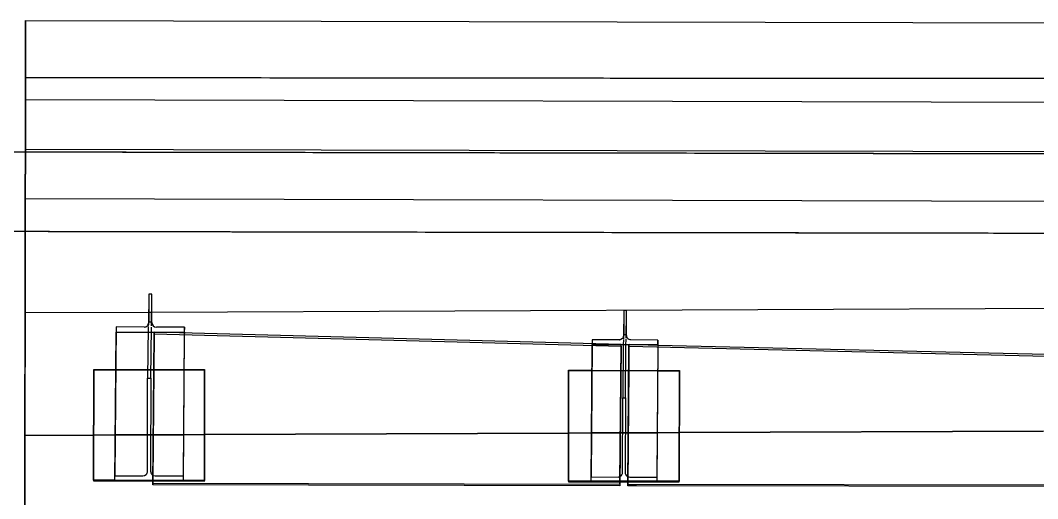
# Model space of a CAD drawing. Header units: metres. Extents: x -1161 to -1081, y 0 to 563.
# Drawn here: x -1101.395 to -1098.824, y 509.466 to 510.674 of the extents above; entities that cross this region are included whole.
import ezdxf

# ---------------------------------------------------------------- set-up
doc = ezdxf.new("R2010")
doc.units = ezdxf.units.M
doc.layers.add('A-GENM', color=7, linetype='Continuous', lineweight=35)

# ---------------------------------------------------------------- blocks, each defined once
blk = doc.blocks.new('SCR_SW_1 - SCR_SW_1-66993692-DRG-2873121 - DECK SLAB GENERAL ARRANGEMENT PLAN')
at = {"layer": 'A-GENM', "color": 253, "lineweight": 25, "true_color": 0xa3a3a3}
for p, q in [((0, -0.004), (0.0028, 0.3775)), ((0.0027, 0.3775), (0, 0.0059)), ((0.0028, 0.3815), (0.0027, 0.3775)), ((0.0028, 0.3775), (0.0028, 0.3815)), ((1.1824, 0.3526), (0.0028, 0.3815)), ((0.0028, 0.3775), (1.1824, 0.3487)), ((1.1824, 0.3487), (1.18, -0.004)), ((1.1801, 0.0059), (1.1824, 0.3487)), ((1.1824, 0.3487), (1.1824, 0.3526)), ((1.1824, 0.3487), (1.1824, 0.3524)), ((0, 0.0059), (0, 0)), ((0, 0), (0, -0.004)), ((0, 0), (1.18, 0)), ((1.18, 0), (1.1801, 0.0059)), ((1.18, 0), (1.18, -0.0039)), ((1.18, -0.004), (0, -0.004))]:
    blk.add_line(p, q, dxfattribs=at)
blk = doc.blocks.new('SCR_SW_2 - SCR_SW_2-66993693-DRG-2873121 - DECK SLAB GENERAL ARRANGEMENT PLAN')
at = {"layer": 'A-GENM', "color": 253, "lineweight": 25, "true_color": 0xa3a3a3}
for p, q in [((0, -0.004), (0.0024, 0.3482)), ((0.0023, 0.3482), (0.002, 0.2928)), ((0.0024, 0.3522), (0.0023, 0.3482)), ((0.0024, 0.3482), (0.0024, 0.3522)), ((0.0754, 0.3506), (0.0024, 0.3522)), ((0.0024, 0.3482), (1.1823, 0.3222)), ((1.1823, 0.3262), (0.0754, 0.3506)), ((1.1812, 0.1697), (1.1822, 0.3222)), ((1.1823, 0.3222), (1.1821, 0.2949)), ((1.1822, 0.3222), (1.1823, 0.326)), ((1.1823, 0.3222), (1.1823, 0.3262)), ((0.002, 0.2928), (0, 0)), ((1.1821, 0.2949), (1.18, -0.0039)), ((1.18, 0.0059), (1.1812, 0.1697)), ((0.0001, 0), (1.18, 0)), ((1.18, 0), (1.18, 0.0059)), ((1.18, 0), (1.18, -0.0039)), ((0, 0), (0, -0.004)), ((0.0216, -0.004), (0, -0.004)), ((1.18, -0.0039), (0.0216, -0.004))]:
    blk.add_line(p, q, dxfattribs=at)
blk = doc.blocks.new('POST_2560_1C_360UB - 1C-68650719-DRG-2873121 - DECK SLAB GENERAL ARRANGEMENT PLAN')
at = {"layer": 'A-GENM', "color": 253, "lineweight": 25, "true_color": 0xa3a3a3}
for p, q in [((-1101.0701, 509.9822), (-1101.0711, 509.9059)), ((-1101.0621, 509.9822), (-1101.0701, 509.9822)), ((-1101.0701, 509.9822), (-1101.0701, 509.9592)), ((-1101.0624, 509.9601), (-1101.0621, 509.9822)), ((-1101.0621, 509.9592), (-1101.0621, 509.9822)), ((-1101.0701, 509.9592), (-1101.0701, 509.911)), ((-1101.0631, 509.911), (-1101.0624, 509.9592)), ((-1101.0621, 509.911), (-1101.0621, 509.9592)), ((-1101.0711, 509.9048), (-1101.0712, 509.9028)), ((-1101.0712, 509.9022), (-1101.0712, 509.9006)), ((-1101.0701, 509.911), (-1101.0701, 509.9104)), ((-1101.0621, 509.911), (-1101.0701, 509.911)), ((-1101.0632, 509.9024), (-1101.0631, 509.9043)), ((-1101.0631, 509.908), (-1101.0631, 509.9104)), ((-1101.0631, 509.9055), (-1101.0631, 509.9075)), ((-1101.0621, 509.9104), (-1101.0621, 509.911)), ((-1101.1555, 509.5105), (-1101.1521, 509.8864)), ((-1101.1521, 509.8993), (-1101.1554, 509.5237)), ((-1101.0815, 509.8991), (-1101.1521, 509.8993)), ((-1101.1521, 509.8993), (-1101.1521, 509.8864)), ((-1101.1521, 509.8864), (-1100.9801, 509.8861)), ((-1101.0712, 509.8991), (-1101.073, 509.7703)), ((-1101.065, 509.7703), (-1101.0632, 509.8991)), ((-1100.9801, 509.899), (-1101.0507, 509.8991)), ((-1100.9802, 509.88), (-1100.9835, 509.5102)), ((-1100.9803, 509.88), (-1100.9834, 509.5234)), ((-1100.9802, 509.884), (-1100.9803, 509.88)), ((-1100.9801, 509.899), (-1100.9802, 509.8861)), ((-1100.9802, 509.8861), (-1100.9802, 509.884)), ((-1100.9801, 509.884), (-1100.9802, 509.88)), ((-1100.9801, 509.8861), (-1100.9801, 509.899)), ((-1100.9801, 509.8861), (-1100.9801, 509.884)), ((-1101.0734, 509.5352), (-1101.073, 509.7703)), ((-1101.073, 509.7703), (-1101.0717, 509.7703)), ((-1101.0713, 509.7703), (-1101.065, 509.7703)), ((-1101.065, 509.7703), (-1101.0654, 509.5352)), ((-1101.1555, 509.5105), (-1101.1554, 509.5237)), ((-1101.1554, 509.5237), (-1101.0848, 509.5236)), ((-1101.0848, 509.5236), (-1101.0805, 509.5245)), ((-1101.0805, 509.5245), (-1101.0767, 509.527)), ((-1101.0621, 509.527), (-1101.0593, 509.5251)), ((-1101.0584, 509.5245), (-1101.054, 509.5236)), ((-1101.054, 509.5236), (-1100.9834, 509.5234)), ((-1100.9834, 509.5234), (-1100.9835, 509.5102)), ((-1101.0595, 509.5104), (-1101.1555, 509.5105)), ((-1100.9835, 509.5102), (-1101.0595, 509.5104))]:
    blk.add_line(p, q, dxfattribs=at)
at = {"layer": 'A-GENM', "color": 253, "lineweight": 25, "true_color": 0xa3a3a3, "flags": 128}
for points in [[(-1101.0767, 509.527), (-1101.0753, 509.5288), (-1101.0743, 509.5308), (-1101.0736, 509.5329), (-1101.0734, 509.5352)], [(-1101.0654, 509.5352), (-1101.0652, 509.5329), (-1101.0646, 509.5308), (-1101.0635, 509.5288), (-1101.0621, 509.527)]]:
    blk.add_lwpolyline(points, dxfattribs=at)
at = {"layer": 'A-GENM', "color": 253, "lineweight": 25, "true_color": 0xa3a3a3}
for centre, start_param, end_param in [((-1101.0815, 509.9104), 1.578076, 3.148873), ((-1101.0507, 509.9104), 0.00728, 1.578076)]:
    blk.add_ellipse(centre, major_axis=(-0.0114, 0.0001), ratio=0.989162, start_param=start_param, end_param=end_param, dxfattribs=at)
blk = doc.blocks.new('POST_2360_1B_310UB - 1B-68650720-DRG-2873121 - DECK SLAB GENERAL ARRANGEMENT PLAN')
at = {"layer": 'A-GENM', "color": 253, "lineweight": 25, "true_color": 0xa3a3a3}
for p, q in [((-1099.8698, 509.9409), (-1099.8706, 509.8737)), ((-1099.8631, 509.9408), (-1099.8698, 509.9409)), ((-1099.8698, 509.9409), (-1099.8698, 509.9277)), ((-1099.8632, 509.928), (-1099.8631, 509.9408)), ((-1099.8631, 509.9277), (-1099.8631, 509.9408)), ((-1099.8698, 509.9277), (-1099.8698, 509.8795)), ((-1099.8638, 509.8779), (-1099.8632, 509.9277)), ((-1099.8631, 509.8795), (-1099.8631, 509.9277)), ((-1099.8698, 509.8795), (-1099.8698, 509.8777)), ((-1099.8631, 509.8795), (-1099.8698, 509.8795)), ((-1099.8639, 509.8758), (-1099.8638, 509.8777)), ((-1099.8631, 509.8777), (-1099.8631, 509.8795)), ((-1099.9496, 509.853), (-1099.9525, 509.5204)), ((-1099.9525, 509.5084), (-1099.9495, 509.853)), ((-1099.9495, 509.857), (-1099.9496, 509.853)), ((-1099.8812, 509.8665), (-1099.9495, 509.8666)), ((-1099.9495, 509.8666), (-1099.9495, 509.857)), ((-1099.9495, 509.8666), (-1099.9495, 509.857)), ((-1099.9495, 509.857), (-1099.9495, 509.8549)), ((-1099.9495, 509.8549), (-1099.8765, 509.8548)), ((-1099.9495, 509.853), (-1099.9495, 509.8549)), ((-1099.8789, 509.8667), (-1099.8801, 509.8665)), ((-1099.8768, 509.8673), (-1099.8789, 509.8667)), ((-1099.8731, 509.8698), (-1099.8768, 509.8673)), ((-1099.8765, 509.8548), (-1099.7835, 509.8546)), ((-1099.8708, 509.8548), (-1099.8724, 509.7202)), ((-1099.8707, 509.8665), (-1099.8708, 509.8548)), ((-1099.8706, 509.8713), (-1099.8707, 509.8682)), ((-1099.8706, 509.8734), (-1099.8706, 509.8717)), ((-1099.8657, 509.7202), (-1099.8641, 509.8548)), ((-1099.8641, 509.8548), (-1099.864, 509.8665)), ((-1099.864, 509.8673), (-1099.8639, 509.8692)), ((-1099.8639, 509.8739), (-1099.8639, 509.8755)), ((-1099.8639, 509.8715), (-1099.8639, 509.8731)), ((-1099.8561, 509.8673), (-1099.8598, 509.8697)), ((-1099.8539, 509.8667), (-1099.8561, 509.8673)), ((-1099.8517, 509.8664), (-1099.8539, 509.8667)), ((-1099.7835, 509.8663), (-1099.8517, 509.8664)), ((-1099.7835, 509.8663), (-1099.7836, 509.8547)), ((-1099.7836, 509.8546), (-1099.7836, 509.8528)), ((-1099.7836, 509.8528), (-1099.7836, 509.8489)), ((-1099.7835, 509.8546), (-1099.7835, 509.8663)), ((-1099.7835, 509.8546), (-1099.7835, 509.8528)), ((-1099.7835, 509.8528), (-1099.7835, 509.8489)), ((-1099.7836, 509.8489), (-1099.7865, 509.5201)), ((-1099.7835, 509.8489), (-1099.7865, 509.5081)), ((-1099.8728, 509.5318), (-1099.8724, 509.7202)), ((-1099.8714, 509.7202), (-1099.8657, 509.7202)), ((-1099.8657, 509.7202), (-1099.8661, 509.5318)), ((-1099.9525, 509.5084), (-1099.9525, 509.5204)), ((-1099.9524, 509.5204), (-1099.8842, 509.5203)), ((-1099.8842, 509.5203), (-1099.882, 509.5205)), ((-1099.882, 509.5205), (-1099.8798, 509.5212)), ((-1099.8793, 509.5215), (-1099.8761, 509.5237)), ((-1099.8628, 509.5237), (-1099.8593, 509.5213)), ((-1099.8591, 509.5211), (-1099.857, 509.5205)), ((-1099.857, 509.5205), (-1099.8547, 509.5202)), ((-1099.8547, 509.5202), (-1099.7865, 509.5201)), ((-1099.7865, 509.5201), (-1099.7865, 509.5081)), ((-1099.8794, 509.5083), (-1099.9525, 509.5084)), ((-1099.8594, 509.5082), (-1099.8794, 509.5083)), ((-1099.7865, 509.5081), (-1099.8594, 509.5082))]:
    blk.add_line(p, q, dxfattribs=at)
for centre, start_param, end_param in [((-1099.8812, 509.8778), 2.363455, 3.148876), ((-1099.8517, 509.8777), 0.00726, 0.792682), ((-1099.8812, 509.8778), 1.578068, 1.628111), ((-1099.8812, 509.8778), 1.628111, 1.678153)]:
    blk.add_ellipse(centre, major_axis=(-0.0114, 0.0001), ratio=0.989162, start_param=start_param, end_param=end_param, dxfattribs=at)
for points in [[(-1099.8761, 509.5237), (-1099.875, 509.5248), (-1099.8734, 509.5273), (-1099.8728, 509.5303), (-1099.8728, 509.5318)], [(-1099.8661, 509.5318), (-1099.8661, 509.5303), (-1099.8655, 509.5273), (-1099.8639, 509.5248), (-1099.8628, 509.5237)]]:
    blk.add_open_spline(points, degree=3, dxfattribs=at)
blk = doc.blocks.new('PLATE ph - PLATE ph-V8-DRG-2873121 - DECK SLAB GENERAL ARRANGEMENT PLAN')
at = {"layer": 'A-GENM', "color": 253, "lineweight": 25, "true_color": 0xa3a3a3}
for p, q in [((-1101.2095, 509.5121), (-1101.209, 509.792)), ((-1101.209, 509.7905), (-1101.2095, 509.5106)), ((-1101.209, 509.792), (-1101.153, 509.7919)), ((-1101.209, 509.7905), (-1101.209, 509.792)), ((-1101.153, 509.7904), (-1101.209, 509.7905)), ((-1101.153, 509.7919), (-1101.0727, 509.7918)), ((-1101.073, 509.7903), (-1101.153, 509.7904)), ((-1101.0727, 509.7918), (-1101.0715, 509.7918)), ((-1101.0715, 509.7903), (-1101.0727, 509.7903)), ((-1101.0711, 509.7918), (-1101.0569, 509.7918)), ((-1101.0569, 509.7903), (-1101.0711, 509.7903)), ((-1101.0569, 509.7918), (-1100.981, 509.7916)), ((-1100.981, 509.7901), (-1101.0569, 509.7903)), ((-1100.981, 509.7916), (-1100.929, 509.7915)), ((-1100.929, 509.79), (-1100.981, 509.7901)), ((-1100.929, 509.7915), (-1100.9295, 509.5116)), ((-1100.9295, 509.5102), (-1100.929, 509.79)), ((-1100.929, 509.7915), (-1100.929, 509.79)), ((-1101.1555, 509.512), (-1101.2095, 509.5121)), ((-1101.2095, 509.5121), (-1101.2095, 509.5106)), ((-1101.2095, 509.5106), (-1101.0595, 509.5104)), ((-1101.0595, 509.5119), (-1101.1555, 509.512)), ((-1100.9835, 509.5117), (-1101.0595, 509.5119)), ((-1101.0595, 509.5104), (-1100.9295, 509.5102)), ((-1100.9295, 509.5116), (-1100.9835, 509.5117)), ((-1100.9295, 509.5102), (-1100.9295, 509.5116))]:
    blk.add_line(p, q, dxfattribs=at)
blk = doc.blocks.new('PLATE ph - PLATE ph-V9-DRG-2873121 - DECK SLAB GENERAL ARRANGEMENT PLAN')
at = {"layer": 'A-GENM', "color": 253, "lineweight": 25, "true_color": 0xa3a3a3}
for p, q in [((-1100.0095, 509.51), (-1100.009, 509.7899)), ((-1100.009, 509.7884), (-1100.0095, 509.5085)), ((-1100.009, 509.7899), (-1099.95, 509.7898)), ((-1100.009, 509.7884), (-1100.009, 509.7899)), ((-1099.9501, 509.7883), (-1100.009, 509.7884)), ((-1099.877, 509.7882), (-1099.9501, 509.7883)), ((-1099.95, 509.7898), (-1099.877, 509.7897)), ((-1099.877, 509.7897), (-1099.8716, 509.7897)), ((-1099.8723, 509.7882), (-1099.877, 509.7882)), ((-1099.8706, 509.7897), (-1099.8571, 509.7896)), ((-1099.8571, 509.7881), (-1099.8706, 509.7882)), ((-1099.8571, 509.7896), (-1099.784, 509.7895)), ((-1099.7841, 509.788), (-1099.8571, 509.7881)), ((-1099.729, 509.7879), (-1099.7841, 509.788)), ((-1099.784, 509.7895), (-1099.729, 509.7894)), ((-1099.729, 509.7894), (-1099.7295, 509.5095)), ((-1099.7295, 509.508), (-1099.729, 509.7879)), ((-1099.729, 509.7894), (-1099.729, 509.7879)), ((-1099.9525, 509.5099), (-1100.0095, 509.51)), ((-1100.0095, 509.51), (-1100.0095, 509.5085)), ((-1100.0095, 509.5085), (-1099.8794, 509.5083)), ((-1099.8794, 509.5098), (-1099.9525, 509.5099)), ((-1099.8594, 509.5097), (-1099.8794, 509.5098)), ((-1099.8794, 509.5083), (-1099.8594, 509.5082)), ((-1099.7865, 509.5096), (-1099.8594, 509.5097)), ((-1099.8594, 509.5082), (-1099.7295, 509.508)), ((-1099.7295, 509.5095), (-1099.7865, 509.5096)), ((-1099.7295, 509.508), (-1099.7295, 509.5095))]:
    blk.add_line(p, q, dxfattribs=at)
blk = doc.blocks.new('Top of Pavement - RL A - Top of Pavement - RL A-68818558-DRG-2873121 - DECK SLAB GENERAL ARRANGEMENT PLAN')
at = {"layer": 'A-GENM', "color": 9, "lineweight": 25, "true_color": 0xbebebe}
for points, knots in [([(110.3333, -4.4877), (110.2974, -4.3517), (110.2057, -4.0041), (110.0581, -3.445), (109.8906, -2.8102), (109.7232, -2.1755), (109.5557, -1.5407), (109.4161, -1.0118), (109.3044, -0.5886), (109.2207, -0.2712), (109.1369, 0.0461), (109.0253, 0.4693), (108.8858, 0.9981), (108.7183, 1.6327), (108.5509, 2.2673), (108.3834, 2.9019), (108.216, 3.5365), (108.0485, 4.1711), (107.8811, 4.8057), (107.7136, 5.4403), (107.5462, 6.0749), (107.3787, 6.7095), (107.2392, 7.2383), (107.1276, 7.6614), (107.0438, 7.9787), (106.9601, 8.296), (106.8485, 8.7191), (106.7089, 9.2479), (106.5415, 9.8825), (106.4237, 10.3291), (106.3617, 10.564), (106.3555, 10.5875)], [0.3379871, 0.3379871, 0.3379871, 0.3379871, 0.3409091, 0.3454545, 0.35, 0.3545455, 0.3590909, 0.3636364, 0.3659091, 0.3681818, 0.3704545, 0.3727273, 0.3772727, 0.3818182, 0.3863636, 0.3909091, 0.3954545, 0.4, 0.4045455, 0.4090909, 0.4136364, 0.4181818, 0.4227273, 0.425, 0.4272727, 0.4295455, 0.4318182, 0.4363636, 0.4409091, 0.4454545, 0.4459581, 0.4459581, 0.4459581, 0.4459581]), ([(109.3524, -1.5539), (109.3555, -1.5654), (109.4143, -1.7886), (109.529, -2.2232), (109.6965, -2.858), (109.864, -3.4927), (110.0118, -4.0529), (110.1038, -4.4016), (110.14, -4.5387)], [0.64066111, 0.64066111, 0.64066111, 0.64066111, 0.64090909, 0.64545455, 0.65, 0.65454545, 0.65909091, 0.66203663, 0.66203663, 0.66203663, 0.66203663]), ([(112.854, -14.041), (112.8153, -13.8942), (112.7207, -13.5358), (112.5703, -12.9658), (112.4029, -12.3311), (112.2354, -11.6964), (112.0679, -11.0617), (111.9004, -10.427), (111.733, -9.7923), (111.5655, -9.1576), (111.398, -8.5228), (111.2305, -7.8881), (111.063, -7.2534), (110.8955, -6.6187), (110.756, -6.0897), (110.6443, -5.6666), (110.5606, -5.3492), (110.4768, -5.0318), (110.4011, -4.7447), (110.3532, -4.5633), (110.3333, -4.4877)], [0.26957257, 0.26957257, 0.26957257, 0.26957257, 0.27272727, 0.27727273, 0.28181818, 0.28636364, 0.29090909, 0.29545455, 0.3, 0.30454545, 0.30909091, 0.31363636, 0.31818182, 0.32272727, 0.32727273, 0.32954545, 0.33181818, 0.33409091, 0.33636364, 0.33798706, 0.33798706, 0.33798706, 0.33798706]), ([(110.14, -4.5387), (110.1597, -4.6132), (110.2072, -4.7934), (110.2827, -5.0795), (110.3664, -5.3968), (110.4502, -5.7142), (110.506, -5.9258), (110.5339, -6.0316)], [0.66203663, 0.66203663, 0.66203663, 0.66203663, 0.66363636, 0.66590909, 0.66818182, 0.67045455, 0.67272727, 0.67272727, 0.67272727, 0.67272727])]:
    blk.add_open_spline(points, degree=3, knots=knots, dxfattribs=at)
blk.add_open_spline([(110.5339, -6.0316), (110.5898, -6.2431), (110.7014, -6.6663), (110.8689, -7.301), (111.0364, -7.9357), (111.2038, -8.5704), (111.3713, -9.2051), (111.483, -9.6282), (111.5388, -9.8398)], degree=3, dxfattribs=at)
blk = doc.blocks.new('T2DPAA-T2D-C3S-RS-M3D-100334_rvt-1-DRG-2873121 - DECK SLAB GENERAL ARRANGEMENT PLAN')
at = {"layer": 'A-GENM', "color": 253, "lineweight": 25, "true_color": 0xa3a3a3}
for p, q in [((-1101.3816, 510.4736), (-1101.3812, 510.6736)), ((-1101.3812, 510.6736), (-1101.3815, 510.5387)), ((-1101.3812, 510.6736), (-1096.6013, 510.662)), ((-1101.3815, 510.5287), (-1101.3818, 510.3661)), ((-1101.3815, 510.5387), (-1101.3815, 510.5287)), ((-1101.3818, 510.3486), (-1101.3816, 510.4736)), ((-1101.3816, 510.4736), (-1096.6016, 510.462)), ((-1101.3818, 510.3661), (-1101.3821, 510.2035)), ((-1101.382, 510.2236), (-1101.3818, 510.3486)), ((-1101.3818, 510.3486), (-1096.6018, 510.337)), ((-1101.3826, 509.9354), (-1101.382, 510.2236)), ((-1101.382, 510.2236), (-1096.6021, 510.212)), ((-1101.3821, 510.2035), (-1101.3824, 510.0409)), ((-1101.3824, 510.0409), (-1101.3827, 509.8783)), ((-1101.0621, 509.9367), (-1096.6025, 509.9555)), ((-1101.0621, 509.9367), (-1096.6025, 509.9555)), ((-1101.3831, 509.6255), (-1101.3826, 509.9354)), ((-1101.3826, 509.9354), (-1101.0707, 509.9367)), ((-1101.3826, 509.9354), (-1101.0707, 509.9367)), ((-1101.0701, 509.9367), (-1101.0621, 509.9367)), ((-1101.0701, 509.9367), (-1101.0621, 509.9367)), ((-1101.3827, 509.8783), (-1101.383, 509.7157)), ((-1101.383, 509.7157), (-1101.3832, 509.5531)), ((-1101.3834, 509.4657), (-1101.3831, 509.6255)), ((-1101.3831, 509.6255), (-1101.2093, 509.6263)), ((-1101.2093, 509.6263), (-1101.3831, 509.6255)), ((-1101.2093, 509.6263), (-1101.1544, 509.6265)), ((-1101.1544, 509.6265), (-1101.2093, 509.6263)), ((-1101.1544, 509.6265), (-1101.0733, 509.6268)), ((-1101.0733, 509.6268), (-1101.1544, 509.6265)), ((-1101.0727, 509.6268), (-1101.0584, 509.6269)), ((-1101.0584, 509.6269), (-1101.0727, 509.6268)), ((-1101.0584, 509.6269), (-1100.9824, 509.6272)), ((-1100.9824, 509.6272), (-1101.0584, 509.6269)), ((-1100.9824, 509.6272), (-1100.9293, 509.6274)), ((-1100.9293, 509.6274), (-1100.9824, 509.6272)), ((-1100.9293, 509.6274), (-1100.0093, 509.6313)), ((-1100.0093, 509.6313), (-1100.9293, 509.6274)), ((-1100.0093, 509.6313), (-1099.9514, 509.6316)), ((-1099.9514, 509.6316), (-1100.0093, 509.6313)), ((-1099.9514, 509.6316), (-1099.8784, 509.6319)), ((-1099.8784, 509.6319), (-1099.9514, 509.6316)), ((-1099.8784, 509.6319), (-1099.8726, 509.6319)), ((-1099.8726, 509.6319), (-1099.8784, 509.6319)), ((-1099.872, 509.6319), (-1099.8584, 509.6319)), ((-1099.8584, 509.6319), (-1099.872, 509.6319)), ((-1099.8584, 509.6319), (-1099.7854, 509.6322)), ((-1099.7854, 509.6322), (-1099.8584, 509.6319)), ((-1099.7854, 509.6322), (-1099.7293, 509.6325)), ((-1099.7293, 509.6325), (-1099.7854, 509.6322)), ((-1099.7293, 509.6325), (-1098.8092, 509.6363)), ((-1098.8092, 509.6363), (-1099.7293, 509.6325)), ((-1101.3832, 509.5531), (-1101.3834, 509.4657))]:
    blk.add_line(p, q, dxfattribs=at)
at = {"layer": 'A-GENM', "color": 9, "lineweight": 25, "true_color": 0xbebebe}
blk.add_line((-1101.3838, 509.2657), (-1101.3834, 509.4657), dxfattribs=at)
at = {"layer": 'A-GENM', "color": 9, "lineweight": 25, "true_color": 0xbebebe, "flags": 128}
blk.add_lwpolyline([(-1101.3834, 509.4657), (-1101.3835, 509.3905), (-1101.3838, 509.2657)], dxfattribs=at)
at = {"layer": 'A-GENM', "color": 253, "lineweight": 25, "true_color": 0xa3a3a3}
for points in [[(-1100.8504, 510.5281), (-1101.0274, 510.5283), (-1101.2045, 510.5285), (-1101.3815, 510.5287)], [(-1100.5052, 510.5278), (-1100.6203, 510.5279), (-1100.7353, 510.528), (-1100.8504, 510.5281)]]:
    blk.add_open_spline(points, degree=3, dxfattribs=at)
at = {"layer": 'A-GENM', "color": 9, "lineweight": 25, "true_color": 0xbebebe}
for points, knots in [([(-1098.4481, 510.5262), (-1098.5407, 510.5263), (-1098.7218, 510.5264), (-1098.9915, 510.5266), (-1099.3455, 510.5268), (-1099.6996, 510.527), (-1100.0537, 510.5273), (-1100.2927, 510.5276), (-1100.4432, 510.5277), (-1100.5052, 510.5278)], [0.38633, 0.38633, 0.38633, 0.38633, 0.4444444, 0.5, 0.5555556, 0.6666667, 0.7222222, 0.7777778, 0.8166855, 0.8166855, 0.8166855, 0.8166855]), ([(-1101.3818, 510.3408), (-1101.4768, 510.3409), (-1101.7541, 510.3414), (-1102.2138, 510.3422), (-1102.5785, 510.3429), (-1102.7608, 510.3432)], [0.7479316, 0.7479316, 0.7479316, 0.7479316, 0.8, 0.9, 1, 1, 1, 1]), ([(-1100.5725, 510.3393), (-1100.7549, 510.3396), (-1101.0247, 510.3401), (-1101.2944, 510.3406), (-1101.3818, 510.3408)], [0.6, 0.6, 0.6, 0.6, 0.7, 0.7479316, 0.7479316, 0.7479316, 0.7479316]), ([(-1101.3822, 510.1409), (-1101.3164, 510.1408), (-1101.0583, 510.1403), (-1100.6078, 510.1395), (-1100.0308, 510.1385), (-1099.5499, 510.1376), (-1099.1653, 510.137), (-1098.7806, 510.1363), (-1098.2998, 510.1354), (-1097.7228, 510.1344), (-1097.3381, 510.1337), (-1097.1458, 510.1334)], [0.2657938, 0.2657938, 0.2657938, 0.2657938, 0.3, 0.4, 0.5, 0.6, 0.65, 0.7, 0.8, 0.9, 1, 1, 1, 1])]:
    blk.add_open_spline(points, degree=3, knots=knots, dxfattribs=at)
for points in [[(-1099.4784, 510.3374), (-1099.6607, 510.3377), (-1100.0254, 510.3384), (-1100.3902, 510.339), (-1100.5725, 510.3393)], [(-1098.3843, 510.3354), (-1098.5666, 510.3358), (-1098.9313, 510.3364), (-1099.296, 510.3371), (-1099.4784, 510.3374)], [(-1101.7618, 510.1416), (-1101.6353, 510.1413), (-1101.5087, 510.1411), (-1101.3822, 510.1409)]]:
    blk.add_open_spline(points, degree=3, dxfattribs=at)
at = {"layer": 'A-GENM', "color": 253, "lineweight": 25, "true_color": 0xa3a3a3}
for name, p, rotation in [('Top of Pavement - RL A - Top of Pavement - RL A-68818558-DRG-2873121 - DECK SLAB GENERAL ARRANGEMENT PLAN', (-1134.0578, 404.8616), 75.11694444444437), ('SCR_SW_1 - SCR_SW_1-66993692-DRG-2873121 - DECK SLAB GENERAL ARRANGEMENT PLAN', (-1101.0595, 509.5045), 359.8981126489205), ('SCR_SW_2 - SCR_SW_2-66993693-DRG-2873121 - DECK SLAB GENERAL ARRANGEMENT PLAN', (-1099.8595, 509.5024), 359.8981271850844)]:
    blk.add_blockref(name, p, dxfattribs=dict(at, rotation=rotation))
for name in ['POST_2560_1C_360UB - 1C-68650719-DRG-2873121 - DECK SLAB GENERAL ARRANGEMENT PLAN', 'POST_2360_1B_310UB - 1B-68650720-DRG-2873121 - DECK SLAB GENERAL ARRANGEMENT PLAN', 'PLATE ph - PLATE ph-V8-DRG-2873121 - DECK SLAB GENERAL ARRANGEMENT PLAN', 'PLATE ph - PLATE ph-V9-DRG-2873121 - DECK SLAB GENERAL ARRANGEMENT PLAN']:
    blk.add_blockref(name, (0, 0), dxfattribs=at)

msp = doc.modelspace()

# ---------------------------------------------------------------- block references
at = {"lineweight": 5}
msp.add_blockref('T2DPAA-T2D-C3S-RS-M3D-100334_rvt-1-DRG-2873121 - DECK SLAB GENERAL ARRANGEMENT PLAN', (0, 0), dxfattribs=at)

doc.saveas('drawing.dxf')
